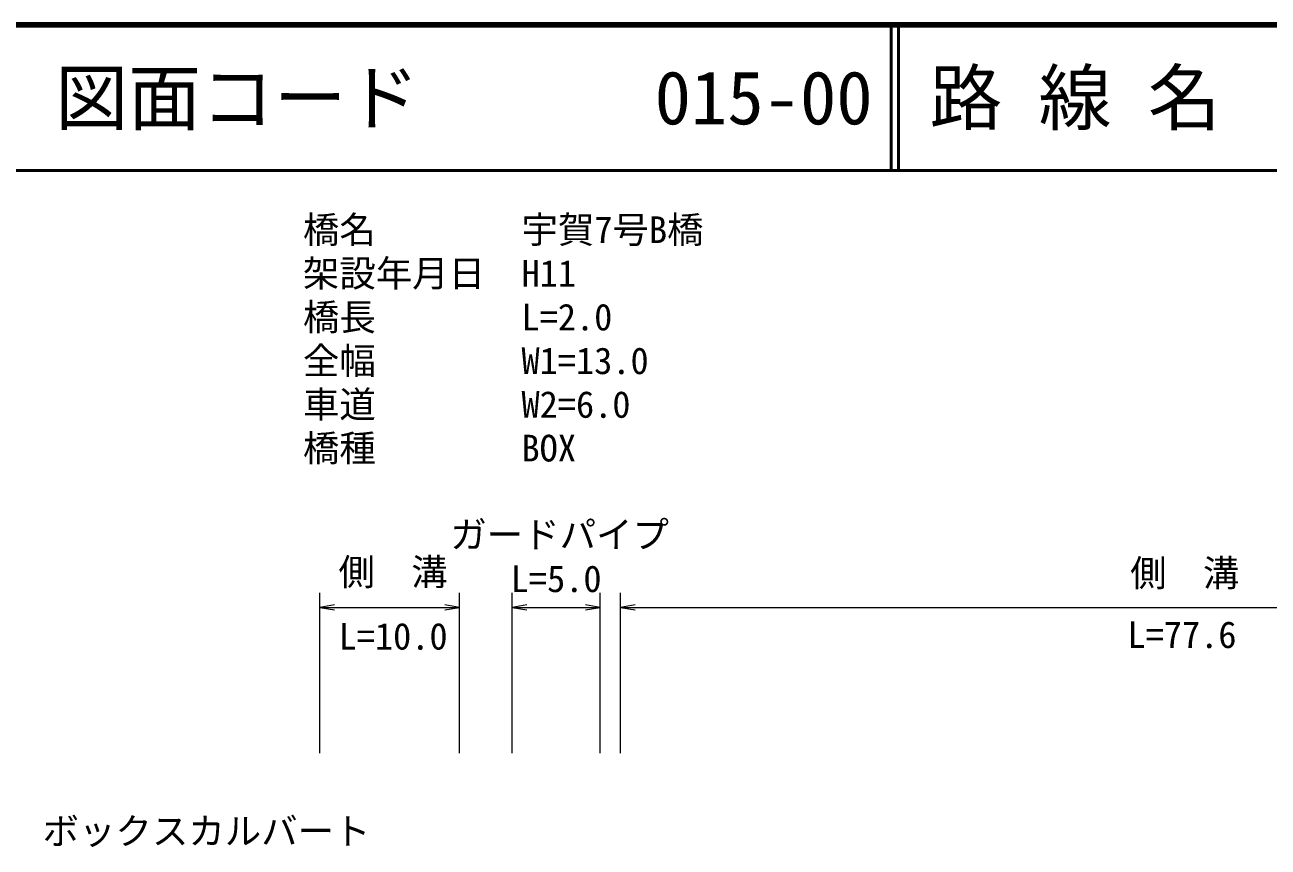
# Model space of a CAD drawing. Units: millimetres at full size, sheet at 1:1000; details may follow other scales. Extents: x 40000 to 680000, y 20000 to 380000.
# Drawn here: x 118296 to 203627, y 323535 to 380000 of the extents above; entities that cross this region are included whole.
import ezdxf
from ezdxf.enums import TextEntityAlignment as Align

# ---------------------------------------------------------------- set-up
doc = ezdxf.new("R2010")
doc.units = ezdxf.units.MM
doc.header["$LTSCALE"] = 1000
for name, color, linetype, lineweight in [('M-STR-HTXT', 7, 'Continuous', 13), ('M-TTL', 2, 'Continuous', 140), ('M-TTL-LINE', 7, 'Continuous', 50)]:
    doc.layers.add(name, color=color, linetype=linetype, lineweight=lineweight)
doc.layers.add('M-TTL-TXT', color=7, linetype='Continuous')
doc.styles.add('ＭＳ ゴシック', font='')
doc.styles.get('ＭＳ ゴシック').set_extended_font_data('MS Gothic')

# ---------------------------------------------------------------- blocks, each defined once
blk = doc.blocks.new('open_arrow')
at = {"color": 0, "linetype": 'Continuous', "lineweight": -2}
blk.add_lwpolyline([(7.5, 1.25), (0, 0), (7.5, -1.25)], dxfattribs=at)

msp = doc.modelspace()

# ---------------------------------------------------------------- linework, layer by layer
at = {"layer": 'M-STR-HTXT'}
for p, q in [((138546, 330000), (138546, 341000)), ((148118, 330000), (148118, 341000)), ((151745, 330000), (151745, 341000)), ((157776, 330000), (157776, 341000)), ((159177, 330000), (159177, 341000)), ((138546, 340000), (148118, 340000)), ((151745, 340000), (157776, 340000)), ((159177, 340000), (236027, 340000))]:
    msp.add_line(p, q, dxfattribs=at)
at = {"layer": 'M-TTL'}
msp.add_line((680000, 380000), (40000, 380000), dxfattribs=at)
at = {"layer": 'M-TTL-LINE'}
for p, q in [((177750, 380000), (177750, 370000)), ((178250, 380000), (178250, 370000)), ((40000, 370000), (680000, 370000))]:
    msp.add_line(p, q, dxfattribs=at)

# ---------------------------------------------------------------- block references
at = {"layer": 'M-STR-HTXT', "xscale": 133, "yscale": 133}
for p in [(138546, 340000), (151745, 340000), (159177, 340000)]:
    msp.add_blockref('open_arrow', p, dxfattribs=at)
at = {"layer": 'M-STR-HTXT', "xscale": 133, "yscale": 133, "rotation": 180}
for p in [(148118, 340000), (157776, 340000)]:
    msp.add_blockref('open_arrow', p, dxfattribs=at)

# ---------------------------------------------------------------- texts
at = {"layer": 'M-STR-HTXT', "style": 'ＭＳ ゴシック'}
for s, p in [('橋名', (137382, 365935)), ('宇賀7号B橋', (152382, 365935)), ('架設年月日', (137382, 362935)), ('H11', (152382, 362935)), ('橋長', (137382, 359935)), ('L=2.0', (152382, 359935)), ('全幅', (137382, 356935)), ('W1=13.0', (152382, 356935)), ('車道', (137382, 353935)), ('W2=6.0', (152382, 353935)), ('橋種', (137382, 350935)), ('BOX', (152382, 350935))]:
    msp.add_text(s, height=1833, dxfattribs=at).set_placement(p, align=Align.MIDDLE_LEFT)
for s, p in [('ガードパイプ', (155000, 345000)), ('側\u3000溝', (143569, 342432)), ('側\u3000溝', (197907, 342357))]:
    msp.add_text(s, height=1833, dxfattribs=at).set_placement(p, align=Align.MIDDLE_CENTER)
for s, p in [('L=5.0', (154760, 340500)), ('L=10.0', (143569, 336550)), ('L=77.6', (197714, 336658))]:
    msp.add_text(s, height=1833, dxfattribs=at).set_placement(p, align=Align.BOTTOM_CENTER)
msp.add_text('ボックスカルバート', height=1833, dxfattribs=at).set_placement((142016, 323173), align=Align.BOTTOM_RIGHT)
at = {"layer": 'M-TTL-TXT', "style": 'ＭＳ ゴシック'}
for s, p in [('路 線 名', (180380, 375000)), ('図面コード', (120380, 375000)), ('015-00', (161521, 375000))]:
    msp.add_text(s, height=3666, dxfattribs=at).set_placement(p, align=Align.MIDDLE_LEFT)

doc.saveas('drawing.dxf')
